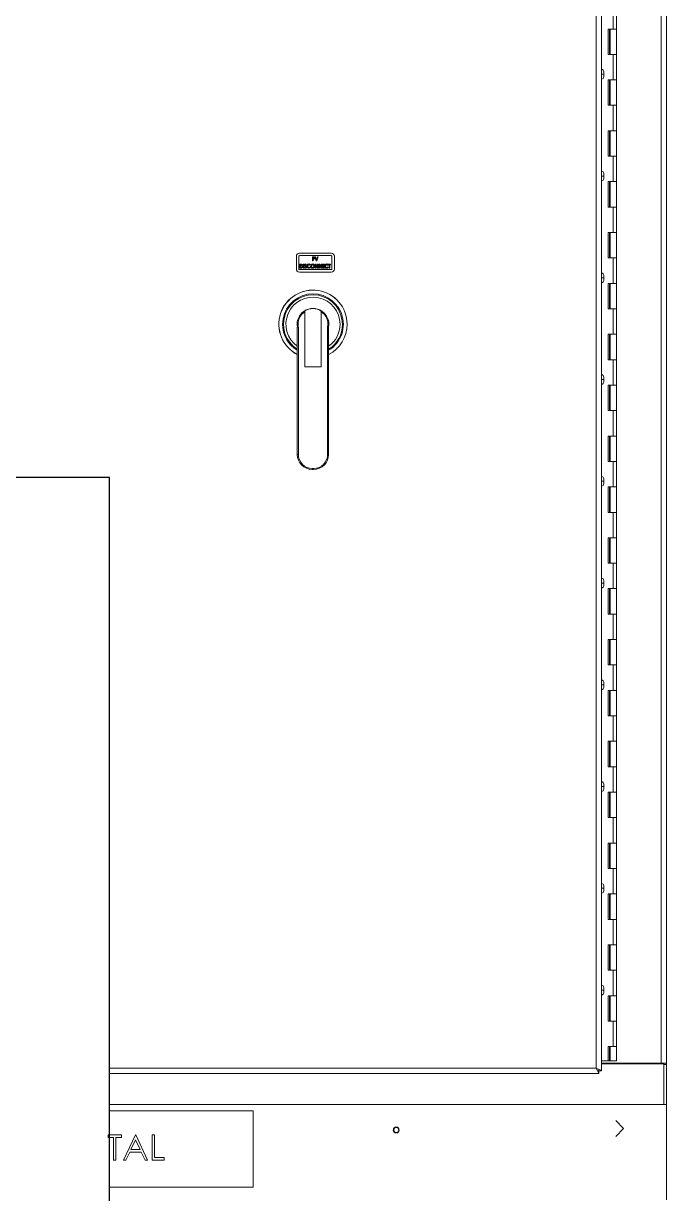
# Model space of a CAD drawing. Extents: x 1.3 to 36.8, y 1.2 to 24.4.
# Drawn here: x 17.386 to 17.912, y 20.698 to 21.656 of the extents above; entities that cross this region are included whole.
import ezdxf

# ---------------------------------------------------------------- set-up
doc = ezdxf.new("R2010")
doc.units = 0
doc.header["$LTSCALE"] = 96
doc.header["$MEASUREMENT"] = 0
doc.layers.add('E - Equipment New', color=7, linetype='Continuous')

msp = doc.modelspace()

# ---------------------------------------------------------------- linework, layer by layer
at = {"color": 7, "linetype": 'Continuous', "lineweight": 15}
for p, q in [((17.8549, 20.80045), (17.8549, 22.09503)), ((17.85927, 20.79841), (17.85927, 22.09707)), ((17.90806, 20.80451), (17.90806, 22.09097)), ((17.91244, 22.09097), (17.91244, 20.80451)), ((17.86879, 21.67232), (17.86879, 21.65149)), ((17.87129, 21.65149), (17.87129, 21.67232)), ((17.86463, 21.63066), (17.86463, 21.65149)), ((17.86463, 21.65149), (17.86879, 21.65149)), ((17.86559, 21.65149), (17.86559, 21.63066)), ((17.86629, 21.65149), (17.86629, 21.63066)), ((17.86879, 21.65149), (17.87129, 21.65149)), ((17.86879, 21.65149), (17.87129, 21.65149)), ((17.87129, 21.63066), (17.87129, 21.65149)), ((17.86463, 21.63066), (17.86879, 21.63066)), ((17.86879, 21.63066), (17.87129, 21.63066)), ((17.86879, 21.63066), (17.86879, 21.60982)), ((17.86879, 21.63066), (17.87129, 21.63066)), ((17.87129, 21.60982), (17.87129, 21.63066)), ((17.86104, 21.61441), (17.86104, 21.61646)), ((17.86104, 21.61441), (17.86104, 21.61234)), ((17.86463, 21.58899), (17.86463, 21.60982)), ((17.86463, 21.60982), (17.86879, 21.60982)), ((17.86559, 21.60982), (17.86559, 21.58899)), ((17.86629, 21.60982), (17.86629, 21.58899)), ((17.86879, 21.60982), (17.87129, 21.60982)), ((17.86879, 21.60982), (17.87129, 21.60982)), ((17.87129, 21.58899), (17.87129, 21.60982)), ((17.86463, 21.58899), (17.86879, 21.58899)), ((17.86879, 21.58899), (17.87129, 21.58899)), ((17.86879, 21.58899), (17.86879, 21.56816)), ((17.86879, 21.58899), (17.87129, 21.58899)), ((17.87129, 21.56816), (17.87129, 21.58899)), ((17.86463, 21.56816), (17.86879, 21.56816)), ((17.86463, 21.54732), (17.86463, 21.56816)), ((17.86559, 21.56816), (17.86559, 21.54732)), ((17.86629, 21.56816), (17.86629, 21.54732)), ((17.86879, 21.56816), (17.87129, 21.56816)), ((17.86879, 21.56816), (17.87129, 21.56816)), ((17.87129, 21.54732), (17.87129, 21.56816)), ((17.86463, 21.54732), (17.86879, 21.54732)), ((17.86879, 21.54732), (17.87129, 21.54732)), ((17.86879, 21.54732), (17.87129, 21.54732)), ((17.86879, 21.54732), (17.86879, 21.52649)), ((17.87129, 21.52649), (17.87129, 21.54732)), ((17.86104, 21.53107), (17.86104, 21.53313)), ((17.86104, 21.53107), (17.86104, 21.529)), ((17.86463, 21.50566), (17.86463, 21.52649)), ((17.86463, 21.52649), (17.86879, 21.52649)), ((17.86559, 21.52649), (17.86559, 21.50566)), ((17.86629, 21.52649), (17.86629, 21.50566)), ((17.86879, 21.52649), (17.87129, 21.52649)), ((17.86879, 21.52649), (17.87129, 21.52649)), ((17.87129, 21.50566), (17.87129, 21.52649)), ((17.86463, 21.50566), (17.86879, 21.50566)), ((17.86879, 21.50566), (17.87129, 21.50566)), ((17.86879, 21.50566), (17.87129, 21.50566)), ((17.86879, 21.50566), (17.86879, 21.48482)), ((17.87129, 21.48482), (17.87129, 21.50566)), ((17.86463, 21.46399), (17.86463, 21.48482)), ((17.86463, 21.48482), (17.86879, 21.48482)), ((17.86559, 21.48482), (17.86559, 21.46399)), ((17.86629, 21.48482), (17.86629, 21.46399)), ((17.86879, 21.48482), (17.87129, 21.48482)), ((17.86879, 21.48482), (17.87129, 21.48482)), ((17.87129, 21.46399), (17.87129, 21.48482)), ((17.63792, 21.46795), (17.61188, 21.46795)), ((17.60927, 21.46534), (17.60927, 21.45493)), ((17.61136, 21.46534), (17.61136, 21.45493)), ((17.63792, 21.46587), (17.61188, 21.46587)), ((17.61209, 21.45563), (17.61209, 21.45896)), ((17.61209, 21.45896), (17.61275, 21.45896)), ((17.61265, 21.45836), (17.61265, 21.45623)), ((17.61283, 21.45836), (17.61265, 21.45836)), ((17.61483, 21.45896), (17.61538, 21.45896)), ((17.61483, 21.45563), (17.61483, 21.45896)), ((17.61538, 21.45896), (17.61538, 21.45563)), ((17.61752, 21.45852), (17.61713, 21.45811)), ((17.62077, 21.45838), (17.62039, 21.45796)), ((17.62247, 21.46491), (17.62306, 21.46491)), ((17.62247, 21.46158), (17.62247, 21.46491)), ((17.62303, 21.46158), (17.62247, 21.46158)), ((17.62318, 21.46431), (17.62303, 21.46431)), ((17.62303, 21.46431), (17.62303, 21.46363)), ((17.62303, 21.46363), (17.6232, 21.46363)), ((17.62303, 21.46303), (17.62303, 21.46158)), ((17.62554, 21.46158), (17.6245, 21.46491)), ((17.6245, 21.46491), (17.62509, 21.46491)), ((17.62474, 21.45563), (17.62474, 21.45896)), ((17.62474, 21.45896), (17.62532, 21.45896)), ((17.62509, 21.46491), (17.62583, 21.46254)), ((17.6253, 21.45781), (17.6253, 21.45563)), ((17.62647, 21.45563), (17.6253, 21.45781)), ((17.62532, 21.45896), (17.62649, 21.45677)), ((17.62611, 21.46158), (17.62554, 21.46158)), ((17.62583, 21.46254), (17.62657, 21.46491)), ((17.62715, 21.46491), (17.62611, 21.46158)), ((17.62649, 21.45896), (17.62705, 21.45896)), ((17.62649, 21.45677), (17.62649, 21.45896)), ((17.62657, 21.46491), (17.62715, 21.46491)), ((17.62705, 21.45896), (17.62705, 21.45563)), ((17.62773, 21.45896), (17.62831, 21.45896)), ((17.62773, 21.45563), (17.62773, 21.45896)), ((17.62946, 21.45563), (17.62829, 21.45781)), ((17.62829, 21.45781), (17.62829, 21.45563)), ((17.62831, 21.45896), (17.62948, 21.45677)), ((17.62948, 21.45677), (17.62948, 21.45896)), ((17.62948, 21.45896), (17.63004, 21.45896)), ((17.63004, 21.45896), (17.63004, 21.45563)), ((17.63072, 21.45563), (17.63072, 21.45896)), ((17.63072, 21.45896), (17.63226, 21.45896)), ((17.63128, 21.45836), (17.63128, 21.45772)), ((17.63226, 21.45836), (17.63128, 21.45836)), ((17.63128, 21.45772), (17.63226, 21.45772)), ((17.63226, 21.45712), (17.63128, 21.45712)), ((17.63128, 21.45712), (17.63128, 21.45623)), ((17.63226, 21.45896), (17.63226, 21.45836)), ((17.63226, 21.45772), (17.63226, 21.45712)), ((17.63542, 21.45838), (17.63505, 21.45796)), ((17.63568, 21.45896), (17.63726, 21.45896)), ((17.63568, 21.45836), (17.63568, 21.45896)), ((17.63619, 21.45836), (17.63568, 21.45836)), ((17.63619, 21.45563), (17.63619, 21.45836)), ((17.63675, 21.45836), (17.63675, 21.45563)), ((17.63726, 21.45836), (17.63675, 21.45836)), ((17.63726, 21.45896), (17.63726, 21.45836)), ((17.63844, 21.45493), (17.63844, 21.46534)), ((17.64052, 21.45493), (17.64052, 21.46534)), ((17.86463, 21.46399), (17.86879, 21.46399)), ((17.86879, 21.46399), (17.87129, 21.46399)), ((17.86879, 21.46399), (17.87129, 21.46399)), ((17.86879, 21.46399), (17.86879, 21.44316)), ((17.87129, 21.44316), (17.87129, 21.46399)), ((17.61188, 21.45441), (17.63792, 21.45441)), ((17.61188, 21.45232), (17.63792, 21.45232)), ((17.61276, 21.45563), (17.61209, 21.45563)), ((17.61265, 21.45623), (17.6129, 21.45623)), ((17.61538, 21.45563), (17.61483, 21.45563)), ((17.61581, 21.45625), (17.61626, 21.45657)), ((17.62039, 21.45663), (17.62075, 21.45618)), ((17.6253, 21.45563), (17.62474, 21.45563)), ((17.62705, 21.45563), (17.62647, 21.45563)), ((17.62829, 21.45563), (17.62773, 21.45563)), ((17.63004, 21.45563), (17.62946, 21.45563)), ((17.63226, 21.45563), (17.63072, 21.45563)), ((17.63128, 21.45623), (17.63226, 21.45623)), ((17.63226, 21.45623), (17.63226, 21.45563)), ((17.63505, 21.45663), (17.63541, 21.45618)), ((17.63675, 21.45563), (17.63619, 21.45563)), ((17.86104, 21.44774), (17.86104, 21.4498)), ((17.86104, 21.44774), (17.86104, 21.44567)), ((17.86463, 21.42232), (17.86463, 21.44316)), ((17.86463, 21.44316), (17.86879, 21.44316)), ((17.86559, 21.44316), (17.86559, 21.42232)), ((17.86629, 21.44316), (17.86629, 21.42232)), ((17.86879, 21.44316), (17.87129, 21.44316)), ((17.86879, 21.44316), (17.87129, 21.44316)), ((17.87129, 21.42232), (17.87129, 21.44316)), ((17.61633, 21.42071), (17.61633, 21.37478)), ((17.62946, 21.37478), (17.62946, 21.42071)), ((17.86463, 21.42232), (17.86879, 21.42232)), ((17.86879, 21.42232), (17.87129, 21.42232)), ((17.86879, 21.42232), (17.86879, 21.40149)), ((17.86879, 21.42232), (17.87129, 21.42232)), ((17.87129, 21.40149), (17.87129, 21.42232)), ((17.61008, 21.30307), (17.61008, 21.40707)), ((17.6109, 21.40737), (17.6109, 21.30307)), ((17.63489, 21.30307), (17.63489, 21.40737)), ((17.63571, 21.40707), (17.63571, 21.30307)), ((17.86463, 21.40149), (17.86879, 21.40149)), ((17.86463, 21.38066), (17.86463, 21.40149)), ((17.86559, 21.40149), (17.86559, 21.38066)), ((17.86629, 21.40149), (17.86629, 21.38066)), ((17.86879, 21.40149), (17.87129, 21.40149)), ((17.86879, 21.40149), (17.87129, 21.40149)), ((17.87129, 21.38066), (17.87129, 21.40149)), ((17.86463, 21.38066), (17.86879, 21.38066)), ((17.86879, 21.38066), (17.87129, 21.38066)), ((17.86879, 21.38066), (17.87129, 21.38066)), ((17.86879, 21.38066), (17.86879, 21.35982)), ((17.87129, 21.35982), (17.87129, 21.38066)), ((17.61633, 21.37478), (17.62946, 21.37478)), ((17.86104, 21.36441), (17.86104, 21.36646)), ((17.86104, 21.36441), (17.86104, 21.36234)), ((17.86463, 21.33899), (17.86463, 21.35982)), ((17.86463, 21.35982), (17.86879, 21.35982)), ((17.86559, 21.35982), (17.86559, 21.33899)), ((17.86629, 21.35982), (17.86629, 21.33899)), ((17.86879, 21.35982), (17.87129, 21.35982)), ((17.86879, 21.35982), (17.87129, 21.35982)), ((17.87129, 21.33899), (17.87129, 21.35982)), ((17.86463, 21.33899), (17.86879, 21.33899)), ((17.86879, 21.33899), (17.87129, 21.33899)), ((17.86879, 21.33899), (17.87129, 21.33899)), ((17.86879, 21.33899), (17.86879, 21.31816)), ((17.87129, 21.31816), (17.87129, 21.33899)), ((17.86463, 21.29732), (17.86463, 21.31816)), ((17.86463, 21.31816), (17.86879, 21.31816)), ((17.86559, 21.31816), (17.86559, 21.29732)), ((17.86629, 21.31816), (17.86629, 21.29732)), ((17.86879, 21.31816), (17.87129, 21.31816)), ((17.86879, 21.31816), (17.87129, 21.31816)), ((17.87129, 21.29732), (17.87129, 21.31816)), ((17.6109, 21.30307), (17.61008, 21.30307)), ((17.63571, 21.30307), (17.63489, 21.30307)), ((17.86463, 21.29732), (17.86879, 21.29732)), ((17.86879, 21.29732), (17.87129, 21.29732)), ((17.86879, 21.29732), (17.86879, 21.27649)), ((17.86879, 21.29732), (17.87129, 21.29732)), ((17.87129, 21.27649), (17.87129, 21.29732)), ((17.62238, 21.29159), (17.62341, 21.29159)), ((17.62238, 21.29159), (17.62238, 21.29077)), ((17.62341, 21.29077), (17.62238, 21.29077)), ((17.62341, 21.29159), (17.62341, 21.29077)), ((17.86104, 21.28107), (17.86104, 21.28313)), ((17.86104, 21.28107), (17.86104, 21.279)), ((17.86463, 21.27649), (17.86879, 21.27649)), ((17.86463, 21.25566), (17.86463, 21.27649)), ((17.86559, 21.27649), (17.86559, 21.25566)), ((17.86629, 21.27649), (17.86629, 21.25566)), ((17.86879, 21.27649), (17.87129, 21.27649)), ((17.86879, 21.27649), (17.87129, 21.27649)), ((17.87129, 21.25566), (17.87129, 21.27649)), ((17.86463, 21.25566), (17.86879, 21.25566)), ((17.86879, 21.25566), (17.87129, 21.25566)), ((17.86879, 21.25566), (17.86879, 21.23482)), ((17.86879, 21.25566), (17.87129, 21.25566)), ((17.87129, 21.23482), (17.87129, 21.25566)), ((17.86463, 21.21399), (17.86463, 21.23482)), ((17.86463, 21.23482), (17.86879, 21.23482)), ((17.86559, 21.23482), (17.86559, 21.21399)), ((17.86629, 21.23482), (17.86629, 21.21399)), ((17.86879, 21.23482), (17.87129, 21.23482)), ((17.86879, 21.23482), (17.87129, 21.23482)), ((17.87129, 21.21399), (17.87129, 21.23482)), ((17.86463, 21.21399), (17.86879, 21.21399)), ((17.86879, 21.21399), (17.87129, 21.21399)), ((17.86879, 21.21399), (17.86879, 21.19316)), ((17.86879, 21.21399), (17.87129, 21.21399)), ((17.87129, 21.19316), (17.87129, 21.21399)), ((17.86104, 21.19774), (17.86104, 21.1998)), ((17.86104, 21.19774), (17.86104, 21.19567)), ((17.86463, 21.17232), (17.86463, 21.19316)), ((17.86463, 21.19316), (17.86879, 21.19316)), ((17.86559, 21.19316), (17.86559, 21.17232)), ((17.86629, 21.19316), (17.86629, 21.17232)), ((17.86879, 21.19316), (17.87129, 21.19316)), ((17.86879, 21.19316), (17.87129, 21.19316)), ((17.87129, 21.17232), (17.87129, 21.19316)), ((17.86463, 21.17232), (17.86879, 21.17232)), ((17.86879, 21.17232), (17.87129, 21.17232)), ((17.86879, 21.17232), (17.87129, 21.17232)), ((17.86879, 21.17232), (17.86879, 21.15149)), ((17.87129, 21.15149), (17.87129, 21.17232)), ((17.86463, 21.13066), (17.86463, 21.15149)), ((17.86463, 21.15149), (17.86879, 21.15149)), ((17.86559, 21.15149), (17.86559, 21.13066)), ((17.86629, 21.15149), (17.86629, 21.13066)), ((17.86879, 21.15149), (17.87129, 21.15149)), ((17.86879, 21.15149), (17.87129, 21.15149)), ((17.87129, 21.13066), (17.87129, 21.15149)), ((17.86463, 21.13066), (17.86879, 21.13066)), ((17.86879, 21.13066), (17.87129, 21.13066)), ((17.86879, 21.13066), (17.87129, 21.13066)), ((17.86879, 21.13066), (17.86879, 21.10982)), ((17.87129, 21.10982), (17.87129, 21.13066)), ((17.86104, 21.11441), (17.86104, 21.11646)), ((17.86104, 21.11441), (17.86104, 21.11234)), ((17.86463, 21.08899), (17.86463, 21.10982)), ((17.86463, 21.10982), (17.86879, 21.10982)), ((17.86559, 21.10982), (17.86559, 21.08899)), ((17.86629, 21.10982), (17.86629, 21.08899)), ((17.86879, 21.10982), (17.87129, 21.10982)), ((17.86879, 21.10982), (17.87129, 21.10982)), ((17.87129, 21.08899), (17.87129, 21.10982)), ((17.86463, 21.08899), (17.86879, 21.08899)), ((17.86879, 21.08899), (17.87129, 21.08899)), ((17.86879, 21.08899), (17.86879, 21.06816)), ((17.86879, 21.08899), (17.87129, 21.08899)), ((17.87129, 21.06816), (17.87129, 21.08899)), ((17.86463, 21.04732), (17.86463, 21.06816)), ((17.86463, 21.06816), (17.86879, 21.06816)), ((17.86559, 21.06816), (17.86559, 21.04732)), ((17.86629, 21.06816), (17.86629, 21.04732)), ((17.86879, 21.06816), (17.87129, 21.06816)), ((17.86879, 21.06816), (17.87129, 21.06816)), ((17.87129, 21.04732), (17.87129, 21.06816)), ((17.86463, 21.04732), (17.86879, 21.04732)), ((17.86879, 21.04732), (17.87129, 21.04732)), ((17.86879, 21.04732), (17.86879, 21.02649)), ((17.86879, 21.04732), (17.87129, 21.04732)), ((17.87129, 21.02649), (17.87129, 21.04732)), ((17.86104, 21.03107), (17.86104, 21.03313)), ((17.86104, 21.03107), (17.86104, 21.029)), ((17.86463, 21.00566), (17.86463, 21.02649)), ((17.86463, 21.02649), (17.86879, 21.02649)), ((17.86559, 21.02649), (17.86559, 21.00566)), ((17.86629, 21.02649), (17.86629, 21.00566)), ((17.86879, 21.02649), (17.87129, 21.02649)), ((17.86879, 21.02649), (17.87129, 21.02649)), ((17.87129, 21.00566), (17.87129, 21.02649)), ((17.86463, 21.00566), (17.86879, 21.00566)), ((17.86879, 21.00566), (17.87129, 21.00566)), ((17.86879, 21.00566), (17.87129, 21.00566)), ((17.86879, 21.00566), (17.86879, 20.98482)), ((17.87129, 20.98482), (17.87129, 21.00566)), ((17.86463, 20.96399), (17.86463, 20.98482)), ((17.86463, 20.98482), (17.86879, 20.98482)), ((17.86559, 20.98482), (17.86559, 20.96399)), ((17.86629, 20.98482), (17.86629, 20.96399)), ((17.86879, 20.98482), (17.87129, 20.98482)), ((17.86879, 20.98482), (17.87129, 20.98482)), ((17.87129, 20.96399), (17.87129, 20.98482)), ((17.86463, 20.96399), (17.86879, 20.96399)), ((17.86879, 20.96399), (17.87129, 20.96399)), ((17.86879, 20.96399), (17.87129, 20.96399)), ((17.86879, 20.96399), (17.86879, 20.94316)), ((17.87129, 20.94316), (17.87129, 20.96399)), ((17.86104, 20.94774), (17.86104, 20.9498)), ((17.86104, 20.94774), (17.86104, 20.94567)), ((17.86463, 20.92232), (17.86463, 20.94316)), ((17.86463, 20.94316), (17.86879, 20.94316)), ((17.86559, 20.94316), (17.86559, 20.92232)), ((17.86629, 20.94316), (17.86629, 20.92232)), ((17.86879, 20.94316), (17.87129, 20.94316)), ((17.86879, 20.94316), (17.87129, 20.94316)), ((17.87129, 20.92232), (17.87129, 20.94316)), ((17.86463, 20.92232), (17.86879, 20.92232)), ((17.86879, 20.92232), (17.87129, 20.92232)), ((17.86879, 20.92232), (17.86879, 20.90149)), ((17.86879, 20.92232), (17.87129, 20.92232)), ((17.87129, 20.90149), (17.87129, 20.92232)), ((17.86463, 20.88066), (17.86463, 20.90149)), ((17.86463, 20.90149), (17.86879, 20.90149)), ((17.86559, 20.90149), (17.86559, 20.88066)), ((17.86629, 20.90149), (17.86629, 20.88066)), ((17.86879, 20.90149), (17.87129, 20.90149)), ((17.86879, 20.90149), (17.87129, 20.90149)), ((17.87129, 20.88066), (17.87129, 20.90149)), ((17.86463, 20.88066), (17.86879, 20.88066)), ((17.86879, 20.88066), (17.87129, 20.88066)), ((17.86879, 20.88066), (17.86879, 20.85982)), ((17.86879, 20.88066), (17.87129, 20.88066)), ((17.87129, 20.85982), (17.87129, 20.88066)), ((17.86104, 20.86441), (17.86104, 20.86646)), ((17.86104, 20.86441), (17.86104, 20.86234)), ((17.86463, 20.85982), (17.86879, 20.85982)), ((17.86463, 20.83899), (17.86463, 20.85982)), ((17.86559, 20.85982), (17.86559, 20.83899)), ((17.86629, 20.85982), (17.86629, 20.83899)), ((17.86879, 20.85982), (17.87129, 20.85982)), ((17.86879, 20.85982), (17.87129, 20.85982)), ((17.87129, 20.83899), (17.87129, 20.85982)), ((17.86463, 20.83899), (17.86879, 20.83899)), ((17.86879, 20.83899), (17.87129, 20.83899)), ((17.86879, 20.83899), (17.86879, 20.81816)), ((17.86879, 20.83899), (17.87129, 20.83899)), ((17.87129, 20.81816), (17.87129, 20.83899)), ((17.86463, 20.80649), (17.86463, 20.81816)), ((17.86463, 20.81816), (17.86879, 20.81816)), ((17.86559, 20.81816), (17.86559, 20.80649)), ((17.86629, 20.81816), (17.86629, 20.80649)), ((17.86879, 20.81816), (17.87129, 20.81816)), ((17.86879, 20.81816), (17.87129, 20.81816)), ((17.87129, 20.80649), (17.87129, 20.81816)), ((17.85927, 20.80649), (17.86463, 20.80649)), ((17.86463, 20.80649), (17.86559, 20.80649)), ((17.86559, 20.80649), (17.86629, 20.80649)), ((17.86629, 20.80649), (17.87129, 20.80649)), ((17.45635, 20.80045), (17.8549, 20.80045)), ((17.45635, 20.79607), (17.85694, 20.79607)), ((17.85634, 20.79826), (17.85708, 20.79826)), ((17.85694, 20.79607), (17.85694, 20.79826)), ((17.85708, 20.79901), (17.85708, 20.79826)), ((17.85927, 20.79841), (17.85708, 20.79841)), ((17.85927, 20.80451), (17.90806, 20.80451)), ((17.90983, 20.80441), (17.85927, 20.80441)), ((17.85927, 20.80389), (17.91025, 20.80389)), ((17.91244, 20.80451), (17.90806, 20.80451)), ((17.90983, 20.80441), (17.90983, 20.80389)), ((17.91025, 20.80451), (17.91025, 20.80389)), ((17.91025, 20.80389), (17.91025, 20.77066)), ((17.91025, 20.80342), (17.91244, 20.80342)), ((17.91244, 20.80342), (17.91244, 20.80451)), ((17.91244, 20.80342), (17.91244, 20.77066)), ((17.45635, 20.77066), (17.91244, 20.77066)), ((17.91244, 20.69253), (17.91244, 20.77066)), ((17.5739, 20.76545), (17.45635, 20.76545)), ((17.5739, 20.70295), (17.5739, 20.76545)), ((17.45507, 20.74593), (17.46602, 20.74593)), ((17.45507, 20.74379), (17.45507, 20.74593)), ((17.45961, 20.74379), (17.45507, 20.74379)), ((17.45961, 20.7251), (17.45961, 20.74379)), ((17.46148, 20.74379), (17.46148, 20.7251)), ((17.46602, 20.74379), (17.46148, 20.74379)), ((17.46602, 20.74593), (17.46602, 20.74379)), ((17.46763, 20.7251), (17.47751, 20.74593)), ((17.47762, 20.74187), (17.47385, 20.73391)), ((17.47751, 20.74593), (17.47778, 20.74593)), ((17.48129, 20.73391), (17.47762, 20.74187)), ((17.47778, 20.74593), (17.48739, 20.7251)), ((17.49113, 20.74593), (17.493, 20.74593)), ((17.49113, 20.7251), (17.49113, 20.74593)), ((17.493, 20.74593), (17.493, 20.72723)), ((17.47283, 20.73177), (17.46967, 20.7251)), ((17.48228, 20.73177), (17.47283, 20.73177)), ((17.47385, 20.73391), (17.48129, 20.73391)), ((17.48536, 20.7251), (17.48228, 20.73177)), ((17.46148, 20.7251), (17.45961, 20.7251)), ((17.46967, 20.7251), (17.46763, 20.7251)), ((17.48739, 20.7251), (17.48536, 20.7251)), ((17.50101, 20.7251), (17.49113, 20.7251)), ((17.493, 20.72723), (17.50101, 20.72723)), ((17.50101, 20.72723), (17.50101, 20.7251)), ((17.45635, 20.70295), (17.5739, 20.70295))]:
    msp.add_line(p, q, dxfattribs=at)
at = {"color": 7, "linetype": 'Continuous', "lineweight": 15, "flags": 128}
for points in [[(17.61008, 21.40707), (17.61008, 21.40717), (17.61009, 21.40726), (17.6101, 21.40729), (17.61012, 21.40729)], [(17.85927, 20.79841), (17.85919, 20.79845), (17.85894, 20.79856), (17.85854, 20.79875), (17.85799, 20.79901), (17.85733, 20.79932), (17.85657, 20.79967), (17.85575, 20.80005), (17.8549, 20.80045)], [(17.8549, 20.80045), (17.85525, 20.79969), (17.8556, 20.79895), (17.85592, 20.79826), (17.85621, 20.79764), (17.85646, 20.7971), (17.85666, 20.79666), (17.85681, 20.79634), (17.85691, 20.79614), (17.85694, 20.79607)]]:
    msp.add_lwpolyline(points, dxfattribs=at)
msp.add_lwpolyline([(17.37302, 20.5343), (17.45635, 20.5343), (17.45635, 21.2843), (17.37302, 21.2843)], close=True)
at = {"color": 7, "linetype": 'Continuous', "lineweight": 15}
for radius in [0.0024, 0.00205]:
    msp.add_circle((17.69108, 20.74982), radius, dxfattribs=at)
for centre, radius, start, end in [((17.85896, 21.61636), 0.00208, 3.66582, 81.49466), ((17.85896, 21.61246), 0.00208, 278.509, 356.32042), ((17.85896, 21.53302), 0.00208, 3.67958, 81.491), ((17.85896, 21.52912), 0.00208, 278.50534, 356.33418), ((17.61188, 21.46534), 0.0026, 90, 180), ((17.63792, 21.46534), 0.0026, 0, 90), ((17.61188, 21.46534), 0.000521, 90, 180), ((17.63792, 21.46534), 0.000521, 0, 90), ((17.61188, 21.45493), 0.0026, 180, 270), ((17.61188, 21.45493), 0.000521, 180, 270), ((17.63792, 21.45493), 0.000521, 270, 0), ((17.63792, 21.45493), 0.0026, 270, 0), ((17.85896, 21.44969), 0.00208, 3.66582, 81.49466), ((17.85896, 21.44579), 0.00208, 278.50967, 356.30568), ((17.62289, 21.4097), 0.02795, 0, 242.69854), ((17.62289, 21.4097), 0.0279, 0, 242.64609), ((17.62289, 21.4097), 0.02491, 300.96734, 180), ((17.62289, 21.4097), 0.02414, 0, 237.92847), ((17.62289, 21.4097), 0.02215, 0, 234.63327), ((17.62289, 21.4097), 0.013, 349.34233, 190.65767), ((17.62289, 21.4097), 0.01222, 122.47062, 190.99353), ((17.62289, 21.4097), 0.01282, 59.209, 120.791), ((17.62289, 21.4097), 0.01222, 349.00647, 57.52938), ((17.62289, 21.4097), 0.02491, 180, 239.03266), ((17.62289, 21.4097), 0.02795, 297.30146, 0), ((17.62289, 21.4097), 0.02215, 305.36673, 0), ((17.62289, 21.4097), 0.02414, 302.07153, 0), ((17.62289, 21.4097), 0.0279, 297.35391, 0), ((17.5813, 21.71554), 0.30959, 275.34035, 275.48537), ((17.66449, 21.71558), 0.30963, 264.51463, 264.65963), ((17.63542, 21.40715), 0.000296, 345.17012, 33.7693), ((17.85896, 21.36636), 0.00208, 3.67958, 81.491), ((17.85896, 21.36246), 0.00208, 278.50887, 356.32216), ((17.62238, 21.30307), 0.0123, 180, 270), ((17.62238, 21.30307), 0.01148, 180, 270), ((17.62341, 21.30307), 0.01148, 270, 0), ((17.62341, 21.30307), 0.0123, 270, 0), ((17.85896, 21.28302), 0.00208, 3.67403, 81.48645), ((17.85896, 21.27912), 0.00208, 278.51355, 356.32597), ((17.85896, 21.19969), 0.00208, 3.6685, 81.49279), ((17.85896, 21.19579), 0.00208, 278.50755, 356.3241), ((17.85896, 21.11636), 0.00208, 3.6685, 81.49279), ((17.85896, 21.11246), 0.00208, 278.50755, 356.3241), ((17.85896, 21.03302), 0.00208, 3.6726, 81.48869), ((17.85896, 21.02912), 0.00208, 278.51131, 356.3274), ((17.85896, 20.94969), 0.00208, 3.6726, 81.48869), ((17.85896, 20.94579), 0.00208, 278.51131, 356.3274), ((17.85896, 20.86636), 0.00208, 3.6759, 81.49245), ((17.85896, 20.86246), 0.00208, 278.50721, 356.3315)]:
    msp.add_arc(centre, radius, start, end, dxfattribs=at)
for points, knots in [([(17.86104, 21.61441), (17.861, 21.61441), (17.86091, 21.61441), (17.86044, 21.61441), (17.85987, 21.61441), (17.85947, 21.61441), (17.85927, 21.61441)], [0, 0, 0, 0, 0.272761, 0.561781, 0.787233, 1, 1, 1, 1]), ([(17.86104, 21.53107), (17.861, 21.53107), (17.86091, 21.53107), (17.86044, 21.53107), (17.85987, 21.53107), (17.85947, 21.53107), (17.85927, 21.53107)], [0, 0, 0, 0, 0.272761, 0.561781, 0.787233, 1, 1, 1, 1]), ([(17.61275, 21.45896), (17.61301, 21.45896), (17.61352, 21.45895), (17.6141, 21.45846), (17.61436, 21.45785), (17.61439, 21.45745), (17.6144, 21.45725)], [0, 0, 0, 0, 0.2811388, 0.5579709, 0.7787662, 1, 1, 1, 1]), ([(17.6144, 21.45725), (17.61438, 21.457), (17.61433, 21.45651), (17.61396, 21.45588), (17.61334, 21.45562), (17.61295, 21.45563), (17.61276, 21.45563)], [0, 0, 0, 0, 0.280877, 0.560014, 0.778429, 1, 1, 1, 1]), ([(17.61358, 21.4581), (17.61353, 21.45815), (17.61341, 21.45825), (17.61315, 21.45835), (17.61295, 21.45836), (17.61283, 21.45836)], [0, 0, 0, 0, 0.279598, 0.559757, 1, 1, 1, 1]), ([(17.6129, 21.45623), (17.61308, 21.45623), (17.61332, 21.45623), (17.61357, 21.45641), (17.61379, 21.45671), (17.61382, 21.45702), (17.61384, 21.45726)], [0, 0, 0, 0, 0.314064, 0.437631, 0.561535, 1, 1, 1, 1]), ([(17.61384, 21.45726), (17.61384, 21.45743), (17.61382, 21.45773), (17.61366, 21.45798), (17.61358, 21.4581)], [0, 0, 0, 0, 0.560559, 1, 1, 1, 1]), ([(17.61594, 21.4582), (17.61595, 21.45832), (17.61597, 21.45856), (17.61617, 21.45884), (17.61643, 21.45902), (17.61661, 21.45904), (17.61671, 21.45905)], [0, 0, 0, 0, 0.27997, 0.55982, 0.779915, 1, 1, 1, 1]), ([(17.61666, 21.45703), (17.61647, 21.45722), (17.61621, 21.45747), (17.61597, 21.45789), (17.61595, 21.4581), (17.61594, 21.4582)], [0, 0, 0, 0, 0.560471, 0.780389, 1, 1, 1, 1]), ([(17.61672, 21.45845), (17.61669, 21.45845), (17.61662, 21.45844), (17.61655, 21.45838), (17.6165, 21.45831), (17.61649, 21.45826), (17.61649, 21.45823)], [0, 0, 0, 0, 0.279739, 0.559148, 0.77965, 1, 1, 1, 1]), ([(17.61649, 21.45823), (17.61649, 21.4582), (17.6165, 21.45814), (17.61653, 21.45809), (17.61654, 21.45807)], [0, 0, 0, 0, 0.559299, 1, 1, 1, 1]), ([(17.61654, 21.45807), (17.61661, 21.45799), (17.61673, 21.45784), (17.61687, 21.4577), (17.61693, 21.45764)], [0, 0, 0, 0, 0.559814, 1, 1, 1, 1]), ([(17.61671, 21.45905), (17.6168, 21.45904), (17.61699, 21.45902), (17.61728, 21.45882), (17.61743, 21.45863), (17.61752, 21.45852)], [0, 0, 0, 0, 0.279583, 0.559372, 1, 1, 1, 1]), ([(17.61713, 21.45811), (17.61708, 21.45819), (17.617, 21.45832), (17.61685, 21.45843), (17.61676, 21.45844), (17.61672, 21.45845)], [0, 0, 0, 0, 0.560196, 0.780563, 1, 1, 1, 1]), ([(17.61693, 21.45764), (17.617, 21.45757), (17.61713, 21.45744), (17.61725, 21.45731), (17.6173, 21.45726)], [0, 0, 0, 0, 0.560063, 1, 1, 1, 1]), ([(17.6173, 21.45726), (17.6174, 21.45713), (17.61757, 21.4569), (17.61759, 21.45662), (17.6176, 21.45649)], [0, 0, 0, 0, 0.55988, 1, 1, 1, 1]), ([(17.61803, 21.4573), (17.61805, 21.45754), (17.61809, 21.45802), (17.61846, 21.4586), (17.61897, 21.45898), (17.61935, 21.45902), (17.61954, 21.45905)], [0, 0, 0, 0, 0.280419, 0.559938, 0.78019, 1, 1, 1, 1]), ([(17.61953, 21.45554), (17.61928, 21.45557), (17.6188, 21.45564), (17.61831, 21.45615), (17.61806, 21.45673), (17.61804, 21.45711), (17.61803, 21.4573)], [0, 0, 0, 0, 0.278948, 0.558317, 0.778972, 1, 1, 1, 1]), ([(17.61954, 21.45845), (17.61938, 21.45842), (17.61907, 21.45837), (17.61877, 21.45803), (17.61861, 21.45767), (17.61859, 21.45742), (17.61859, 21.4573)], [0, 0, 0, 0, 0.278409, 0.558199, 0.77899, 1, 1, 1, 1]), ([(17.61859, 21.4573), (17.6186, 21.45714), (17.61862, 21.45683), (17.61884, 21.45644), (17.61917, 21.45618), (17.61942, 21.45615), (17.61955, 21.45614)], [0, 0, 0, 0, 0.280632, 0.560277, 0.780276, 1, 1, 1, 1]), ([(17.61954, 21.45905), (17.61967, 21.45903), (17.61994, 21.45901), (17.62039, 21.4588), (17.62062, 21.45854), (17.62077, 21.45838)], [0, 0, 0, 0, 0.2802296, 0.5606683, 1, 1, 1, 1]), ([(17.62039, 21.45796), (17.62026, 21.45811), (17.62003, 21.45837), (17.61969, 21.45843), (17.61954, 21.45845)], [0, 0, 0, 0, 0.560767, 1, 1, 1, 1]), ([(17.62119, 21.4573), (17.62122, 21.45754), (17.62126, 21.45801), (17.62163, 21.45859), (17.62213, 21.45897), (17.62251, 21.45902), (17.62269, 21.45905)], [0, 0, 0, 0, 0.2802841, 0.5601482, 0.7803234, 1, 1, 1, 1]), ([(17.6227, 21.45554), (17.62246, 21.45558), (17.62197, 21.45565), (17.6215, 21.45617), (17.62123, 21.45673), (17.62121, 21.45711), (17.62119, 21.4573)], [0, 0, 0, 0, 0.278678, 0.558401, 0.77911, 1, 1, 1, 1]), ([(17.62269, 21.45845), (17.62253, 21.45842), (17.62222, 21.45837), (17.62192, 21.45803), (17.62177, 21.45766), (17.62175, 21.45741), (17.62175, 21.45729)], [0, 0, 0, 0, 0.278362, 0.55805, 0.778846, 1, 1, 1, 1]), ([(17.62175, 21.45729), (17.62176, 21.4571), (17.62179, 21.45677), (17.622, 21.45651), (17.62209, 21.4564)], [0, 0, 0, 0, 0.560155, 1, 1, 1, 1]), ([(17.62269, 21.45905), (17.62293, 21.45901), (17.62341, 21.45893), (17.62388, 21.45841), (17.62415, 21.45785), (17.62417, 21.45747), (17.62418, 21.45728)], [0, 0, 0, 0, 0.278409, 0.558389, 0.779062, 1, 1, 1, 1]), ([(17.62363, 21.45729), (17.62362, 21.45745), (17.62359, 21.45776), (17.62336, 21.45814), (17.62305, 21.4584), (17.62281, 21.45843), (17.62269, 21.45845)], [0, 0, 0, 0, 0.280526, 0.560475, 0.78044, 1, 1, 1, 1]), ([(17.6227, 21.45614), (17.62285, 21.45617), (17.62316, 21.45622), (17.62345, 21.45656), (17.62361, 21.45693), (17.62362, 21.45717), (17.62363, 21.45729)], [0, 0, 0, 0, 0.278163, 0.558142, 0.778941, 1, 1, 1, 1]), ([(17.62418, 21.45728), (17.62416, 21.45705), (17.62412, 21.45657), (17.62375, 21.456), (17.62326, 21.45561), (17.62289, 21.45556), (17.6227, 21.45554)], [0, 0, 0, 0, 0.280316, 0.560197, 0.780239, 1, 1, 1, 1]), ([(17.6236, 21.46308), (17.6235, 21.46306), (17.62331, 21.46303), (17.62312, 21.46303), (17.62303, 21.46303)], [0, 0, 0, 0, 0.559469, 1, 1, 1, 1]), ([(17.62306, 21.46491), (17.62322, 21.46491), (17.62353, 21.46491), (17.62396, 21.46471), (17.62416, 21.46434), (17.62418, 21.46409), (17.62418, 21.46396)], [0, 0, 0, 0, 0.281765, 0.558938, 0.779072, 1, 1, 1, 1]), ([(17.62351, 21.46424), (17.62345, 21.46427), (17.62334, 21.46431), (17.62323, 21.46431), (17.62318, 21.46431)], [0, 0, 0, 0, 0.557743, 1, 1, 1, 1]), ([(17.6232, 21.46363), (17.62325, 21.46363), (17.62337, 21.46363), (17.62354, 21.46368), (17.62362, 21.46382), (17.62363, 21.46392), (17.62363, 21.46396)], [0, 0, 0, 0, 0.281993, 0.559426, 0.779242, 1, 1, 1, 1]), ([(17.62363, 21.46396), (17.62362, 21.46402), (17.62362, 21.46413), (17.62354, 21.46421), (17.62351, 21.46424)], [0, 0, 0, 0, 0.560782, 1, 1, 1, 1]), ([(17.62418, 21.46396), (17.62418, 21.46386), (17.62417, 21.46364), (17.62403, 21.46337), (17.62383, 21.46318), (17.62368, 21.46311), (17.6236, 21.46308)], [0, 0, 0, 0, 0.28044, 0.559924, 0.77991, 1, 1, 1, 1]), ([(17.63269, 21.4573), (17.63271, 21.45754), (17.63275, 21.45802), (17.63312, 21.4586), (17.63363, 21.45898), (17.63401, 21.45902), (17.63419, 21.45905)], [0, 0, 0, 0, 0.280419, 0.559938, 0.780191, 1, 1, 1, 1]), ([(17.63419, 21.45554), (17.63394, 21.45557), (17.63346, 21.45564), (17.63297, 21.45615), (17.63272, 21.45673), (17.6327, 21.45711), (17.63269, 21.4573)], [0, 0, 0, 0, 0.278949, 0.558317, 0.778972, 1, 1, 1, 1]), ([(17.63419, 21.45845), (17.63404, 21.45842), (17.63373, 21.45837), (17.63343, 21.45803), (17.63327, 21.45767), (17.63325, 21.45742), (17.63324, 21.4573)], [0, 0, 0, 0, 0.278409, 0.558198, 0.77899, 1, 1, 1, 1]), ([(17.63324, 21.4573), (17.63326, 21.45714), (17.63328, 21.45683), (17.6335, 21.45644), (17.63383, 21.45618), (17.63408, 21.45615), (17.6342, 21.45614)], [0, 0, 0, 0, 0.280633, 0.560277, 0.780275, 1, 1, 1, 1]), ([(17.63419, 21.45905), (17.63433, 21.45903), (17.6346, 21.45901), (17.63505, 21.4588), (17.63528, 21.45854), (17.63542, 21.45838)], [0, 0, 0, 0, 0.2802296, 0.5606683, 1, 1, 1, 1]), ([(17.63505, 21.45796), (17.63492, 21.45811), (17.63469, 21.45837), (17.63435, 21.45843), (17.63419, 21.45845)], [0, 0, 0, 0, 0.560767, 1, 1, 1, 1]), ([(17.61673, 21.45554), (17.61661, 21.45555), (17.61638, 21.45558), (17.61603, 21.45582), (17.61589, 21.45609), (17.61581, 21.45625)], [0, 0, 0, 0, 0.280022, 0.559802, 1, 1, 1, 1]), ([(17.61626, 21.45657), (17.61632, 21.45646), (17.6164, 21.4563), (17.61658, 21.45616), (17.61667, 21.45615), (17.61672, 21.45614)], [0, 0, 0, 0, 0.559971, 0.780401, 1, 1, 1, 1]), ([(17.61705, 21.45646), (17.61704, 21.45652), (17.61701, 21.45665), (17.61686, 21.45684), (17.61674, 21.45696), (17.61666, 21.45703)], [0, 0, 0, 0, 0.278305, 0.558655, 1, 1, 1, 1]), ([(17.61672, 21.45614), (17.61677, 21.45615), (17.61686, 21.45616), (17.61697, 21.45624), (17.61704, 21.45635), (17.61704, 21.45642), (17.61705, 21.45646)], [0, 0, 0, 0, 0.279754, 0.559359, 0.779639, 1, 1, 1, 1]), ([(17.6176, 21.45649), (17.61759, 21.45636), (17.61757, 21.45608), (17.61735, 21.45576), (17.61705, 21.45557), (17.61683, 21.45555), (17.61673, 21.45554)], [0, 0, 0, 0, 0.2802286, 0.5597841, 0.7796787, 1, 1, 1, 1]), ([(17.62075, 21.45618), (17.62056, 21.45598), (17.62023, 21.45562), (17.61974, 21.45557), (17.61953, 21.45554)], [0, 0, 0, 0, 0.560381, 1, 1, 1, 1]), ([(17.61955, 21.45614), (17.61964, 21.45615), (17.61983, 21.45616), (17.62013, 21.45633), (17.62029, 21.45651), (17.62039, 21.45663)], [0, 0, 0, 0, 0.27991, 0.559567, 1, 1, 1, 1]), ([(17.62209, 21.4564), (17.62219, 21.45632), (17.62237, 21.45617), (17.6226, 21.45615), (17.6227, 21.45614)], [0, 0, 0, 0, 0.559555, 1, 1, 1, 1]), ([(17.63541, 21.45618), (17.63522, 21.45598), (17.63489, 21.45562), (17.6344, 21.45557), (17.63419, 21.45554)], [0, 0, 0, 0, 0.560381, 1, 1, 1, 1]), ([(17.6342, 21.45614), (17.6343, 21.45615), (17.63449, 21.45616), (17.63479, 21.45633), (17.63495, 21.45651), (17.63505, 21.45663)], [0, 0, 0, 0, 0.27991, 0.559567, 1, 1, 1, 1]), ([(17.86104, 21.44774), (17.861, 21.44774), (17.86091, 21.44774), (17.86044, 21.44774), (17.85987, 21.44774), (17.85947, 21.44774), (17.85927, 21.44774)], [0, 0, 0, 0, 0.272761, 0.561781, 0.787233, 1, 1, 1, 1]), ([(17.86104, 21.36441), (17.861, 21.36441), (17.86091, 21.36441), (17.86044, 21.36441), (17.85987, 21.36441), (17.85947, 21.36441), (17.85927, 21.36441)], [0, 0, 0, 0, 0.272761, 0.561781, 0.787233, 1, 1, 1, 1]), ([(17.86104, 21.28107), (17.861, 21.28107), (17.86091, 21.28107), (17.86044, 21.28107), (17.85987, 21.28107), (17.85947, 21.28107), (17.85927, 21.28107)], [0, 0, 0, 0, 0.272761, 0.561781, 0.787233, 1, 1, 1, 1]), ([(17.86104, 21.19774), (17.861, 21.19774), (17.86091, 21.19774), (17.86044, 21.19774), (17.85987, 21.19774), (17.85947, 21.19774), (17.85927, 21.19774)], [0, 0, 0, 0, 0.272761, 0.561781, 0.787233, 1, 1, 1, 1]), ([(17.86104, 21.11441), (17.861, 21.11441), (17.86091, 21.11441), (17.86044, 21.11441), (17.85987, 21.11441), (17.85947, 21.11441), (17.85927, 21.11441)], [0, 0, 0, 0, 0.272761, 0.561781, 0.787233, 1, 1, 1, 1]), ([(17.86104, 21.03107), (17.861, 21.03107), (17.86091, 21.03107), (17.86044, 21.03107), (17.85987, 21.03107), (17.85947, 21.03107), (17.85927, 21.03107)], [0, 0, 0, 0, 0.272761, 0.561781, 0.787233, 1, 1, 1, 1]), ([(17.86104, 20.94774), (17.861, 20.94774), (17.86091, 20.94774), (17.86044, 20.94774), (17.85987, 20.94774), (17.85947, 20.94774), (17.85927, 20.94774)], [0, 0, 0, 0, 0.272761, 0.561781, 0.787233, 1, 1, 1, 1]), ([(17.86104, 20.86441), (17.861, 20.86441), (17.86091, 20.86441), (17.86044, 20.86441), (17.85987, 20.86441), (17.85947, 20.86441), (17.85927, 20.86441)], [0, 0, 0, 0, 0.272761, 0.561781, 0.787233, 1, 1, 1, 1])]:
    msp.add_open_spline(points, degree=3, knots=knots, dxfattribs=at)
at = {"layer": 'E - Equipment New'}
for p, q in [((17.87724, 20.75108), (17.87077, 20.75754)), ((17.87077, 20.74461), (17.87724, 20.75107))]:
    msp.add_line(p, q, dxfattribs=at)

doc.saveas('drawing.dxf')
